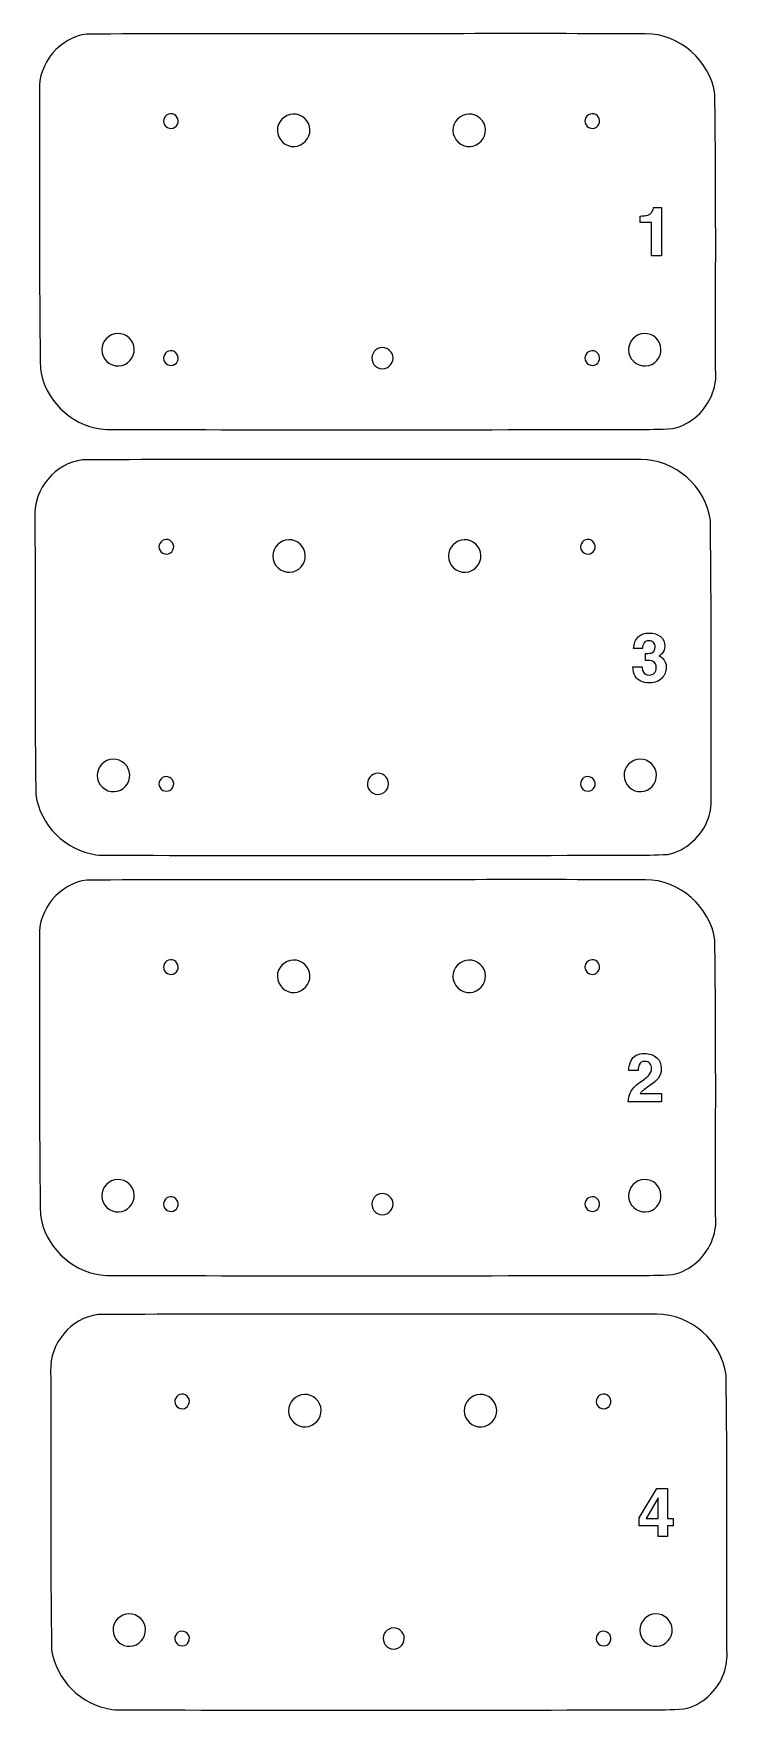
# Model space of a CAD drawing. Header units: millimetres. Extents: x 25 to 226, y 7 to 492.
import ezdxf

# ---------------------------------------------------------------- set-up
doc = ezdxf.new("R2010")
doc.units = ezdxf.units.MM
doc.layers.get('0').update_dxf_attribs({"linetype": 'CONTINUOUS'})

msp = doc.modelspace()

# ---------------------------------------------------------------- linework, layer by layer
at = {"color": 1}
for p, q in [((149.91417, 491.922969), (149.91417, 491.92292)), ((65.11339, 468.756905), (65.11339, 468.756905)), ((100.59704, 468.666156), (100.59704, 468.666156)), ((151.39704, 468.66679), (151.39704, 468.66679)), ((187.03331, 468.756905), (187.03331, 468.756905)), ((49.797041, 405.187791), (49.797041, 405.187791)), ((202.17794, 405.177791), (202.17794, 405.177791)), ((65.11339, 400.176831), (65.11339, 400.176831)), ((126.35167, 401.116281), (126.35167, 401.116281)), ((187.03331, 400.176831), (187.03331, 400.176831)), ((148.60863, 368.75679), (148.60863, 368.75673)), ((63.807568, 345.59072), (63.807568, 345.59072)), ((99.291225, 345.49997), (99.291225, 345.49997)), ((150.09151, 345.5006), (150.09151, 345.5006)), ((185.72787, 345.59072), (185.72787, 345.59072)), ((48.491214, 282.0216), (48.491214, 282.0216)), ((200.8725, 282.0116), (200.8725, 282.0116)), ((63.807568, 277.01064), (63.807568, 277.01064)), ((125.046, 277.95009), (125.046, 277.95009)), ((185.72787, 277.01064), (185.72787, 277.01064)), ((149.91417, 247.1759), (149.91417, 247.17584)), ((65.11339, 224.00982), (65.11339, 224.00982)), ((100.59704, 223.91908), (100.59704, 223.91908)), ((151.39704, 223.91971), (151.39704, 223.91971)), ((187.03331, 224.00982), (187.03331, 224.00982)), ((49.797041, 160.44071), (49.797041, 160.44071)), ((202.17794, 160.43071), (202.17794, 160.43071)), ((65.11339, 155.42975), (65.11339, 155.42975)), ((126.35167, 156.3692), (126.35167, 156.3692)), ((187.03331, 155.42975), (187.03331, 155.42975)), ((153.16806, 121.507), (153.16806, 121.50694)), ((68.367118, 98.34092), (68.367118, 98.34092)), ((103.85077, 98.25018), (103.85077, 98.25018)), ((154.65093, 98.25081), (154.65093, 98.25081)), ((190.2872, 98.34092), (190.2872, 98.34092)), ((53.050767, 34.77181), (53.050767, 34.77181)), ((205.43183, 34.76181), (205.43183, 34.76181)), ((68.367118, 29.76085), (68.367118, 29.76085)), ((129.60545, 30.7003), (129.60545, 30.7003)), ((190.2872, 29.76085), (190.2872, 29.76085))]:
    msp.add_line(p, q, dxfattribs=at)
at = {"color": 7}
for p, q in [((204.8056, 441.624481), (207.09177, 441.624481)), ((207.09177, 441.624481), (207.09177, 427.637386)), ((200.98568, 437.283658), (200.98568, 439.155034)), ((204.27506, 437.283658), (200.98568, 437.283658)), ((204.27506, 427.637386), (204.27506, 437.283658)), ((207.09177, 427.637386), (204.27506, 427.637386)), ((202.09142, 315.67052), (202.09142, 315.67052)), ((201.64769, 314.021), (199.08179, 314.021)), ((202.51586, 310.61587), (202.51586, 312.58371)), ((198.83098, 308.76379), (201.53194, 308.76379)), ((200.33938, 191.9337), (197.66736, 191.9337)), ((203.76381, 193.998), (203.76381, 193.998)), ((200.98568, 185.27777), (207.09177, 185.27777)), ((204.14001, 187.88226), (203.04034, 187.10092)), ((207.09177, 185.27777), (207.09177, 182.85655)), ((207.09177, 182.85655), (197.51302, 182.85655)), ((200.67028, 62.59921), (205.81175, 71.08793)), ((206.20724, 68.38698), (202.70565, 62.34841)), ((205.81175, 71.08793), (208.89855, 71.08793)), ((206.20724, 62.34841), (206.20724, 68.38698)), ((208.89855, 71.08793), (208.89855, 62.34841)), ((200.67028, 60.19729), (200.67028, 62.59921)), ((206.20724, 60.19729), (200.67028, 60.19729)), ((202.70565, 62.34841), (206.20724, 62.34841)), ((206.20724, 57.18765), (206.20724, 60.19729)), ((208.89855, 62.34841), (210.48054, 62.34841)), ((210.48054, 60.19729), (208.89855, 60.19729)), ((208.89855, 60.19729), (208.89855, 57.18765)), ((210.48054, 62.34841), (210.48054, 60.19729)), ((208.89855, 57.18765), (206.20724, 57.18765))]:
    msp.add_line(p, q, dxfattribs=at)
at = {"color": 1}
for points in [[(40.926361, 491.792639), (33.106647, 490.901632), (26.780821, 483.325902), (27.172332, 475.486983)], [(149.91417, 491.92292), (113.58517, 491.89904), (77.253791, 491.94182), (40.926361, 491.792639)], [(202.54581, 491.888479), (185.00197, 491.939849), (167.45806, 491.924359), (149.91417, 491.922969)], [(222.56923, 474.342172), (221.30318, 483.973355), (212.28928, 491.960084), (202.54581, 491.888479)], [(27.172332, 475.486983), (27.308258, 448.627902), (27.037872, 421.766641), (27.453234, 394.90925)], [(222.78933, 394.75852), (222.76673, 421.286061), (222.93062, 447.817743), (222.56923, 474.342172)], [(65.11339, 468.756905), (63.567487, 468.750605), (62.514902, 466.83069), (63.385856, 465.539698)], [(67.097084, 465.719601), (67.836868, 467.101121), (66.67356, 468.863243), (65.11339, 468.756905)], [(100.59704, 468.666156), (98.127881, 468.636366), (95.934201, 466.41785), (96.018571, 463.935291)], [(105.40334, 464.16309), (105.38074, 466.63989), (103.07108, 468.793054), (100.59704, 468.666156)], [(151.39704, 468.66679), (148.92788, 468.637), (146.7342, 466.418484), (146.81857, 463.935925)], [(156.20334, 464.163724), (156.18074, 466.640524), (153.87108, 468.793688), (151.39704, 468.66679)], [(187.03331, 468.756905), (185.48741, 468.750605), (184.43482, 466.83069), (185.30578, 465.539698)], [(189.01701, 465.719601), (189.75752, 467.101577), (188.59326, 468.862983), (187.03331, 468.756905)], [(63.385856, 465.539698), (64.143117, 464.1165), (66.487562, 464.219048), (67.097084, 465.719601)], [(96.018571, 463.935291), (95.970371, 461.356907), (98.385801, 459.078817), (100.96686, 459.290611)], [(100.96686, 459.290611), (103.4469, 459.372851), (105.55252, 461.688804), (105.40334, 464.16309)], [(146.81857, 463.935925), (146.77037, 461.357541), (149.1858, 459.079451), (151.76686, 459.291245)], [(151.76686, 459.291245), (154.2469, 459.373485), (156.35252, 461.689438), (156.20334, 464.163724)], [(185.30578, 465.539698), (186.06304, 464.1165), (188.40748, 464.219048), (189.01701, 465.719601)], [(49.797041, 405.187791), (47.327881, 405.157991), (45.134201, 402.939481), (45.218571, 400.456921)], [(54.603341, 400.684721), (54.580741, 403.161521), (52.271081, 405.314691), (49.797041, 405.187791)], [(202.17794, 405.177791), (199.70878, 405.147991), (197.5151, 402.929481), (197.59947, 400.446921)], [(206.98424, 400.674721), (206.96164, 403.151521), (204.65198, 405.304691), (202.17794, 405.177791)], [(45.218571, 400.456921), (45.170371, 397.87854), (47.585801, 395.60045), (50.166861, 395.81224)], [(50.166861, 395.81224), (52.646901, 395.89444), (54.752521, 398.21044), (54.603341, 400.684721)], [(65.11339, 400.176831), (63.567487, 400.170831), (62.514902, 398.25061), (63.385856, 396.95962)], [(67.097084, 397.13952), (67.836868, 398.52104), (66.67356, 400.283161), (65.11339, 400.176831)], [(126.35167, 401.116281), (124.53597, 401.113281), (123.01806, 399.27151), (123.42226, 397.48963)], [(128.7755, 400.018621), (128.1882, 400.725241), (127.27118, 401.148201), (126.35167, 401.116281)], [(127.65077, 395.2658), (129.47575, 395.9697), (130.08129, 398.56244), (128.7755, 400.018621)], [(187.03331, 400.176831), (185.48741, 400.170831), (184.43482, 398.25061), (185.30578, 396.95962)], [(189.01701, 397.13952), (189.75752, 398.5215), (188.59326, 400.282901), (187.03331, 400.176831)], [(197.59947, 400.446921), (197.55127, 397.86854), (199.9667, 395.59045), (202.54776, 395.80224)], [(202.54776, 395.80224), (205.0278, 395.88444), (207.13342, 398.20044), (206.98424, 400.674721)], [(27.453234, 394.90925), (28.62347, 386.15119), (36.071964, 378.78147), (44.828234, 377.56745)], [(63.385856, 396.95962), (64.143117, 395.53642), (66.487562, 395.63897), (67.097084, 397.13952)], [(123.42226, 397.48963), (123.69294, 395.61957), (125.95345, 394.41713), (127.65077, 395.2658)], [(185.30578, 396.95962), (186.06304, 395.53642), (188.40748, 395.63897), (189.01701, 397.13952)], [(221.92784, 387.98156), (222.74254, 390.13957), (222.96354, 392.47095), (222.78933, 394.75852)], [(210.29744, 377.66896), (215.64678, 378.70569), (220.12954, 383.00112), (221.92784, 387.98156)], [(44.828234, 377.56745), (47.296026, 377.24536), (49.791659, 377.48125), (52.272369, 377.40413)], [(52.272369, 377.40413), (101.36708, 377.30483), (150.46206, 377.31423), (199.55671, 377.42763)], [(199.55671, 377.42763), (203.13625, 377.46673), (206.7283, 377.41323), (210.29744, 377.66896)], [(148.60863, 368.75673), (112.27942, 368.73283), (75.947976, 368.77563), (39.620534, 368.62645)], [(201.24037, 368.72229), (183.69653, 368.77369), (166.15262, 368.75819), (148.60863, 368.75679)], [(221.26379, 351.17598), (219.99774, 360.80716), (210.98384, 368.79389), (201.24037, 368.72229)], [(39.620534, 368.62645), (31.80082, 367.73544), (25.474994, 360.15971), (25.866505, 352.32079)], [(25.866505, 352.32079), (26.002431, 325.46171), (25.732045, 298.60045), (26.147407, 271.74306)], [(221.48389, 271.59233), (221.46129, 298.11987), (221.62518, 324.65155), (221.26379, 351.17598)], [(63.807568, 345.59072), (62.261664, 345.58472), (61.209078, 343.6645), (62.080033, 342.37351)], [(65.791263, 342.55341), (66.531047, 343.93493), (65.367739, 345.69705), (63.807568, 345.59072)], [(99.291225, 345.49997), (96.822066, 345.47017), (94.628386, 343.25166), (94.712756, 340.7691)], [(104.09755, 340.9969), (104.07495, 343.4737), (101.76527, 345.62686), (99.291225, 345.49997)], [(150.09151, 345.5006), (147.62233, 345.4708), (145.42864, 343.25229), (145.51301, 340.76973)], [(154.89783, 340.99753), (154.87523, 343.47433), (152.56556, 345.6275), (150.09151, 345.5006)], [(185.72787, 345.59072), (184.18197, 345.58472), (183.12938, 343.6645), (184.00034, 342.37351)], [(187.71157, 342.55341), (188.45208, 343.93539), (187.28782, 345.69679), (185.72787, 345.59072)], [(62.080033, 342.37351), (62.837294, 340.95031), (65.181741, 341.05286), (65.791263, 342.55341)], [(94.712756, 340.7691), (94.664556, 338.19072), (97.079986, 335.91263), (99.661045, 336.12442)], [(99.661045, 336.12442), (102.1411, 336.20662), (104.24673, 338.52261), (104.09755, 340.9969)], [(145.51301, 340.76973), (145.46481, 338.19135), (147.88025, 335.91326), (150.46133, 336.12506)], [(150.46133, 336.12506), (152.94138, 336.20726), (155.04702, 338.52325), (154.89783, 340.99753)], [(184.00034, 342.37351), (184.7576, 340.95031), (187.10204, 341.05286), (187.71157, 342.55341)], [(48.491214, 282.0216), (46.022054, 281.9918), (43.828374, 279.77329), (43.912744, 277.29073)], [(53.297514, 277.51853), (53.274914, 279.99533), (50.965254, 282.1485), (48.491214, 282.0216)], [(200.8725, 282.0116), (198.40334, 281.9818), (196.20966, 279.76329), (196.29403, 277.28073)], [(205.6788, 277.50853), (205.6562, 279.98533), (203.34654, 282.1385), (200.8725, 282.0116)], [(43.912744, 277.29073), (43.864544, 274.71235), (46.279974, 272.43426), (48.861034, 272.64605)], [(48.861034, 272.64605), (51.341074, 272.72825), (53.446694, 275.04425), (53.297514, 277.51853)], [(63.807568, 277.01064), (62.261664, 277.00464), (61.209078, 275.08442), (62.080033, 273.79343)], [(65.791263, 273.97333), (66.531047, 275.35485), (65.367739, 277.11697), (63.807568, 277.01064)], [(125.046, 277.95009), (123.23028, 277.94709), (121.71237, 276.10532), (122.11657, 274.32344)], [(127.46984, 276.85243), (126.88253, 277.55905), (125.96551, 277.98201), (125.046, 277.95009)], [(126.3451, 272.09961), (128.17009, 272.80351), (128.77564, 275.39625), (127.46984, 276.85243)], [(185.72787, 277.01064), (184.18197, 277.00464), (183.12938, 275.08442), (184.00034, 273.79343)], [(187.71157, 273.97333), (188.45208, 275.35531), (187.28782, 277.11671), (185.72787, 277.01064)], [(196.29403, 277.28073), (196.24583, 274.70235), (198.66126, 272.42426), (201.24232, 272.63605)], [(201.24232, 272.63605), (203.72236, 272.71825), (205.82798, 275.03425), (205.6788, 277.50853)], [(26.147407, 271.74306), (27.317643, 262.985), (34.766137, 255.61528), (43.522407, 254.40126)], [(62.080033, 273.79343), (62.837294, 272.37023), (65.181741, 272.47278), (65.791263, 273.97333)], [(122.11657, 274.32344), (122.38725, 272.45338), (124.64777, 271.25094), (126.3451, 272.09961)], [(184.00034, 273.79343), (184.7576, 272.37023), (187.10204, 272.47278), (187.71157, 273.97333)], [(220.6224, 264.81537), (221.4371, 266.97338), (221.6581, 269.30476), (221.48389, 271.59233)], [(208.992, 254.50277), (214.34134, 255.5395), (218.8241, 259.83493), (220.6224, 264.81537)], [(43.522407, 254.40126), (45.990199, 254.07917), (48.485832, 254.31506), (50.966542, 254.23794)], [(50.966542, 254.23794), (100.06126, 254.13864), (149.15652, 254.14804), (198.25127, 254.26144)], [(198.25127, 254.26144), (201.83081, 254.30054), (205.42286, 254.24704), (208.992, 254.50277)], [(40.926361, 247.04556), (33.106647, 246.15455), (26.780821, 238.57882), (27.172332, 230.7399)], [(149.91417, 247.17584), (113.58517, 247.15194), (77.253791, 247.19474), (40.926361, 247.04556)], [(202.54581, 247.1414), (185.00197, 247.1928), (167.45806, 247.1773), (149.91417, 247.1759)], [(222.56923, 229.59509), (221.30318, 239.22627), (212.28928, 247.213), (202.54581, 247.1414)], [(27.172332, 230.7399), (27.308258, 203.88082), (27.037872, 177.01956), (27.453234, 150.16217)], [(222.78933, 150.01144), (222.76673, 176.53898), (222.93062, 203.07066), (222.56923, 229.59509)], [(65.11339, 224.00982), (63.567487, 224.00382), (62.514902, 222.08361), (63.385856, 220.79262)], [(67.097084, 220.97252), (67.836868, 222.35404), (66.67356, 224.11616), (65.11339, 224.00982)], [(100.59704, 223.91908), (98.127881, 223.88928), (95.934201, 221.67077), (96.018571, 219.18821)], [(105.40334, 219.41601), (105.38074, 221.89281), (103.07108, 224.04597), (100.59704, 223.91908)], [(151.39704, 223.91971), (148.92788, 223.88991), (146.7342, 221.6714), (146.81857, 219.18884)], [(156.20334, 219.41664), (156.18074, 221.89344), (153.87108, 224.04661), (151.39704, 223.91971)], [(187.03331, 224.00982), (185.48741, 224.00382), (184.43482, 222.08361), (185.30578, 220.79262)], [(189.01701, 220.97252), (189.75752, 222.3545), (188.59326, 224.1159), (187.03331, 224.00982)], [(63.385856, 220.79262), (64.143117, 219.36942), (66.487562, 219.47197), (67.097084, 220.97252)], [(96.018571, 219.18821), (95.970371, 216.60983), (98.385801, 214.33174), (100.96686, 214.54353)], [(100.96686, 214.54353), (103.4469, 214.62573), (105.55252, 216.94172), (105.40334, 219.41601)], [(146.81857, 219.18884), (146.77037, 216.61046), (149.1858, 214.33237), (151.76686, 214.54416)], [(151.76686, 214.54416), (154.2469, 214.62636), (156.35252, 216.94236), (156.20334, 219.41664)], [(185.30578, 220.79262), (186.06304, 219.36942), (188.40748, 219.47197), (189.01701, 220.97252)], [(49.797041, 160.44071), (47.327881, 160.41091), (45.134201, 158.1924), (45.218571, 155.70984)], [(54.603341, 155.93764), (54.580741, 158.41444), (52.271081, 160.56761), (49.797041, 160.44071)], [(202.17794, 160.43071), (199.70878, 160.40091), (197.5151, 158.1824), (197.59947, 155.69984)], [(206.98424, 155.92764), (206.96164, 158.40444), (204.65198, 160.55761), (202.17794, 160.43071)], [(45.218571, 155.70984), (45.170371, 153.13146), (47.585801, 150.85337), (50.166861, 151.06516)], [(50.166861, 151.06516), (52.646901, 151.14736), (54.752521, 153.46336), (54.603341, 155.93764)], [(65.11339, 155.42975), (63.567487, 155.42375), (62.514902, 153.50353), (63.385856, 152.21254)], [(67.097084, 152.39244), (67.836868, 153.77396), (66.67356, 155.53608), (65.11339, 155.42975)], [(126.35167, 156.3692), (124.53597, 156.3662), (123.01806, 154.52443), (123.42226, 152.74255)], [(128.7755, 155.27154), (128.1882, 155.97816), (127.27118, 156.40112), (126.35167, 156.3692)], [(127.65077, 150.51872), (129.47575, 151.22262), (130.08129, 153.81536), (128.7755, 155.27154)], [(187.03331, 155.42975), (185.48741, 155.42375), (184.43482, 153.50353), (185.30578, 152.21254)], [(189.01701, 152.39244), (189.75752, 153.77442), (188.59326, 155.53582), (187.03331, 155.42975)], [(197.59947, 155.69984), (197.55127, 153.12146), (199.9667, 150.84337), (202.54776, 151.05516)], [(202.54776, 151.05516), (205.0278, 151.13736), (207.13342, 153.45336), (206.98424, 155.92764)], [(63.385856, 152.21254), (64.143117, 150.78934), (66.487562, 150.89189), (67.097084, 152.39244)], [(123.42226, 152.74255), (123.69294, 150.87249), (125.95345, 149.67005), (127.65077, 150.51872)], [(185.30578, 152.21254), (186.06304, 150.78934), (188.40748, 150.89189), (189.01701, 152.39244)], [(27.453234, 150.16217), (28.62347, 141.40411), (36.071964, 134.03439), (44.828234, 132.82037)], [(221.92784, 143.23448), (222.74254, 145.39249), (222.96354, 147.72387), (222.78933, 150.01144)], [(210.29744, 132.92188), (215.64678, 133.95861), (220.12954, 138.25404), (221.92784, 143.23448)], [(44.828234, 132.82037), (47.296026, 132.49828), (49.791659, 132.73417), (52.272369, 132.65705)], [(52.272369, 132.65705), (101.36708, 132.55775), (150.46206, 132.56715), (199.55671, 132.68055)], [(199.55671, 132.68055), (203.13625, 132.71965), (206.7283, 132.66615), (210.29744, 132.92188)], [(44.180081, 121.37666), (36.360363, 120.48565), (30.034538, 112.90992), (30.426048, 105.071)], [(153.16806, 121.50694), (116.83891, 121.48304), (80.507519, 121.52584), (44.180081, 121.37666)], [(205.7997, 121.4725), (188.25586, 121.5239), (170.71195, 121.5084), (153.16806, 121.507)], [(225.82312, 103.92619), (224.55707, 113.55737), (215.54317, 121.5441), (205.7997, 121.4725)], [(30.426048, 105.071), (30.561974, 78.21192), (30.291588, 51.35066), (30.70695, 24.49327)], [(226.04322, 24.34254), (226.02062, 50.87008), (226.18451, 77.40176), (225.82312, 103.92619)], [(68.367118, 98.34092), (66.821215, 98.33492), (65.76863, 96.41471), (66.639584, 95.12372)], [(70.350812, 95.30362), (71.090596, 96.68514), (69.927288, 98.44726), (68.367118, 98.34092)], [(103.85077, 98.25018), (101.38161, 98.22038), (99.187929, 96.00187), (99.272299, 93.51931)], [(108.65707, 93.74711), (108.63447, 96.22391), (106.32481, 98.37707), (103.85077, 98.25018)], [(154.65093, 98.25081), (152.18177, 98.22101), (149.98809, 96.0025), (150.07246, 93.51994)], [(159.45723, 93.74774), (159.43463, 96.22454), (157.12497, 98.37771), (154.65093, 98.25081)], [(190.2872, 98.34092), (188.7413, 98.33492), (187.68871, 96.41471), (188.55967, 95.12372)], [(192.2709, 95.30362), (193.01141, 96.6856), (191.84715, 98.447), (190.2872, 98.34092)], [(66.639584, 95.12372), (67.396845, 93.70052), (69.74129, 93.80307), (70.350812, 95.30362)], [(99.272299, 93.51931), (99.224099, 90.94093), (101.63953, 88.66284), (104.22059, 88.87463)], [(104.22059, 88.87463), (106.70063, 88.95683), (108.80625, 91.27282), (108.65707, 93.74711)], [(150.07246, 93.51994), (150.02426, 90.94156), (152.43969, 88.66347), (155.02075, 88.87526)], [(155.02075, 88.87526), (157.50079, 88.95746), (159.60641, 91.27346), (159.45723, 93.74774)], [(188.55967, 95.12372), (189.31693, 93.70052), (191.66137, 93.80307), (192.2709, 95.30362)], [(53.050767, 34.77181), (50.581605, 34.74201), (48.387924, 32.5235), (48.472294, 30.04094)], [(57.857069, 30.26874), (57.834469, 32.74554), (55.524808, 34.89871), (53.050767, 34.77181)], [(205.43183, 34.76181), (202.96267, 34.73201), (200.76899, 32.5135), (200.85336, 30.03094)], [(210.23813, 30.25874), (210.21553, 32.73554), (207.90587, 34.88871), (205.43183, 34.76181)], [(48.472294, 30.04094), (48.424094, 27.46256), (50.839525, 25.18447), (53.420587, 25.39626)], [(53.420587, 25.39626), (55.900628, 25.47846), (58.006249, 27.79446), (57.857069, 30.26874)], [(68.367118, 29.76085), (66.821215, 29.75485), (65.76863, 27.83463), (66.639584, 26.54364)], [(70.350812, 26.72354), (71.090596, 28.10506), (69.927288, 29.86718), (68.367118, 29.76085)], [(129.60545, 30.7003), (127.78975, 30.6973), (126.27183, 28.85553), (126.67603, 27.07365)], [(132.0293, 29.60264), (131.442, 30.30926), (130.52497, 30.73222), (129.60545, 30.7003)], [(130.90456, 24.84982), (132.72955, 25.55372), (133.3351, 28.14646), (132.0293, 29.60264)], [(190.2872, 29.76085), (188.7413, 29.75485), (187.68871, 27.83463), (188.55967, 26.54364)], [(192.2709, 26.72354), (193.01141, 28.10552), (191.84715, 29.86692), (190.2872, 29.76085)], [(200.85336, 30.03094), (200.80516, 27.45256), (203.22059, 25.17447), (205.80165, 25.38626)], [(205.80165, 25.38626), (208.28169, 25.46846), (210.38731, 27.78446), (210.23813, 30.25874)], [(30.70695, 24.49327), (31.877186, 15.73521), (39.325682, 8.36549), (48.081957, 7.15147)], [(66.639584, 26.54364), (67.396845, 25.12044), (69.74129, 25.22299), (70.350812, 26.72354)], [(126.67603, 27.07365), (126.94671, 25.20359), (129.20723, 24.00115), (130.90456, 24.84982)], [(188.55967, 26.54364), (189.31693, 25.12044), (191.66137, 25.22299), (192.2709, 26.72354)], [(225.18173, 17.56558), (225.99643, 19.72359), (226.21743, 22.05497), (226.04322, 24.34254)], [(213.55133, 7.25298), (218.90067, 8.28971), (223.38343, 12.58514), (225.18173, 17.56558)], [(48.081957, 7.15147), (50.54975, 6.82938), (53.045385, 7.06527), (55.526096, 6.98815)], [(55.526096, 6.98815), (104.62081, 6.88885), (153.71595, 6.89825), (202.8106, 7.01165)], [(202.8106, 7.01165), (206.39014, 7.05075), (209.98219, 6.99725), (213.55133, 7.25298)]]:
    msp.add_open_spline(points, degree=3, dxfattribs=at)
at = {"color": 7}
for points in [[(204.69949, 441.064998), (204.77023, 441.3158), (204.8056, 441.502294), (204.8056, 441.624481)], [(200.98568, 439.155034), (201.85384, 439.193621), (202.461553, 439.251498), (202.80882, 439.328667)], [(202.80882, 439.328667), (203.361873, 439.450854), (203.812033, 439.695226), (204.1593, 440.061785)], [(204.1593, 440.061785), (204.39724, 440.312587), (204.577303, 440.646991), (204.69949, 441.064998)], [(199.08179, 314.021), (199.107523, 314.715533), (199.226493, 315.374697), (199.4387, 315.99849)], [(199.4387, 315.99849), (199.66378, 316.54511), (200.017477, 317.04993), (200.49979, 317.51295)], [(200.49979, 317.51295), (200.859917, 317.840923), (201.287567, 318.091727), (201.78274, 318.26536)], [(202.09142, 315.67052), (201.78274, 315.25894), (201.63483, 314.7091), (201.64769, 314.021)], [(201.78274, 318.26536), (202.277913, 318.438993), (202.88563, 318.52581), (203.60589, 318.52581)], [(203.51907, 316.28788), (202.869557, 316.28788), (202.393673, 316.082093), (202.09142, 315.67052)], [(204.83096, 315.78627), (204.52228, 316.120677), (204.084983, 316.28788), (203.51907, 316.28788)], [(203.60589, 318.52581), (204.943503, 318.52581), (206.02067, 318.178547), (206.83739, 317.48402)], [(205.30363, 314.48402), (205.30363, 315.01778), (205.146073, 315.451863), (204.83096, 315.78627)], [(206.83739, 317.48402), (207.660537, 316.795913), (208.07211, 315.86987), (208.07211, 314.70589)], [(202.51586, 312.58371), (203.409747, 312.596577), (204.033537, 312.683393), (204.38723, 312.84416)], [(204.52228, 310.35542), (204.097847, 310.529053), (203.42904, 310.61587), (202.51586, 310.61587)], [(204.38723, 312.84416), (204.998163, 313.114253), (205.30363, 313.660873), (205.30363, 314.48402)], [(207.339, 312.62229), (207.030313, 312.268597), (206.70877, 312.02744), (206.37437, 311.89882)], [(206.37437, 311.89882), (206.62517, 311.89882), (206.985297, 311.683387), (207.45475, 311.25252)], [(208.07211, 314.70589), (208.07211, 313.882743), (207.82774, 313.18821), (207.339, 312.62229)], [(207.45475, 311.25252), (208.15571, 310.603007), (208.50619, 309.71555), (208.50619, 308.59015)], [(199.50622, 306.06283), (199.10108, 306.75093), (198.876, 307.65125), (198.83098, 308.76379)], [(203.63483, 304.12393), (201.654123, 304.12393), (200.27792, 304.77023), (199.50622, 306.06283)], [(201.53194, 308.76379), (201.53194, 308.204303), (201.62197, 307.74128), (201.80203, 307.37472)], [(201.80203, 307.37472), (202.136437, 306.69948), (202.744153, 306.36186), (203.62518, 306.36186)], [(203.62518, 306.36186), (204.165373, 306.36186), (204.634827, 306.54514), (205.03354, 306.9117)], [(205.64125, 308.51298), (205.64125, 309.432593), (205.26826, 310.04674), (204.52228, 310.35542)], [(205.03354, 306.9117), (205.43868, 307.284693), (205.64125, 307.818453), (205.64125, 308.51298)], [(208.50619, 308.59015), (208.50619, 307.406877), (208.094617, 306.36508), (207.27147, 305.46476)], [(207.27147, 305.46476), (206.45475, 304.570873), (205.242537, 304.12393), (203.63483, 304.12393)], [(197.66736, 191.9337), (197.71236, 193.123407), (197.927793, 194.084817), (198.31366, 194.81793)], [(198.31366, 194.81793), (199.04678, 196.213423), (200.349027, 196.91117), (202.2204, 196.91117)], [(202.35545, 194.58642), (201.519437, 194.58642), (200.950307, 194.274523), (200.64806, 193.65073)], [(202.2204, 196.91117), (203.699493, 196.91117), (204.87634, 196.499597), (205.75094, 195.67645)], [(203.76381, 193.998), (203.435837, 194.39028), (202.966383, 194.58642), (202.35545, 194.58642)], [(205.75094, 195.67645), (206.625533, 194.85973), (207.06283, 193.776133), (207.06283, 192.42566)], [(200.64806, 193.65073), (200.474427, 193.290603), (200.371533, 192.71826), (200.33938, 191.9337)], [(200.93745, 188.56715), (202.204323, 189.473897), (203.024257, 190.12341), (203.39725, 190.51569)], [(203.39725, 190.51569), (203.96959, 191.126623), (204.25576, 191.795433), (204.25576, 192.52212)], [(204.25576, 192.52212), (204.25576, 193.11376), (204.091777, 193.60572), (203.76381, 193.998)], [(206.13679, 189.66682), (205.731643, 189.13306), (205.06605, 188.538207), (204.14001, 187.88226)], [(207.06283, 192.42566), (207.06283, 191.390293), (206.75415, 190.47068), (206.13679, 189.66682)], [(197.51302, 182.85655), (197.538753, 183.859763), (197.754187, 184.77616), (198.15932, 185.60574)], [(198.15932, 185.60574), (198.5516, 186.538213), (199.477643, 187.52535), (200.93745, 188.56715)], [(201.62233, 186.03982), (201.37153, 185.821173), (201.159313, 185.567157), (200.98568, 185.27777)], [(203.04034, 187.10092), (202.352233, 186.612173), (201.879563, 186.258473), (201.62233, 186.03982)]]:
    msp.add_open_spline(points, degree=3, dxfattribs=at)

doc.saveas('drawing.dxf')
